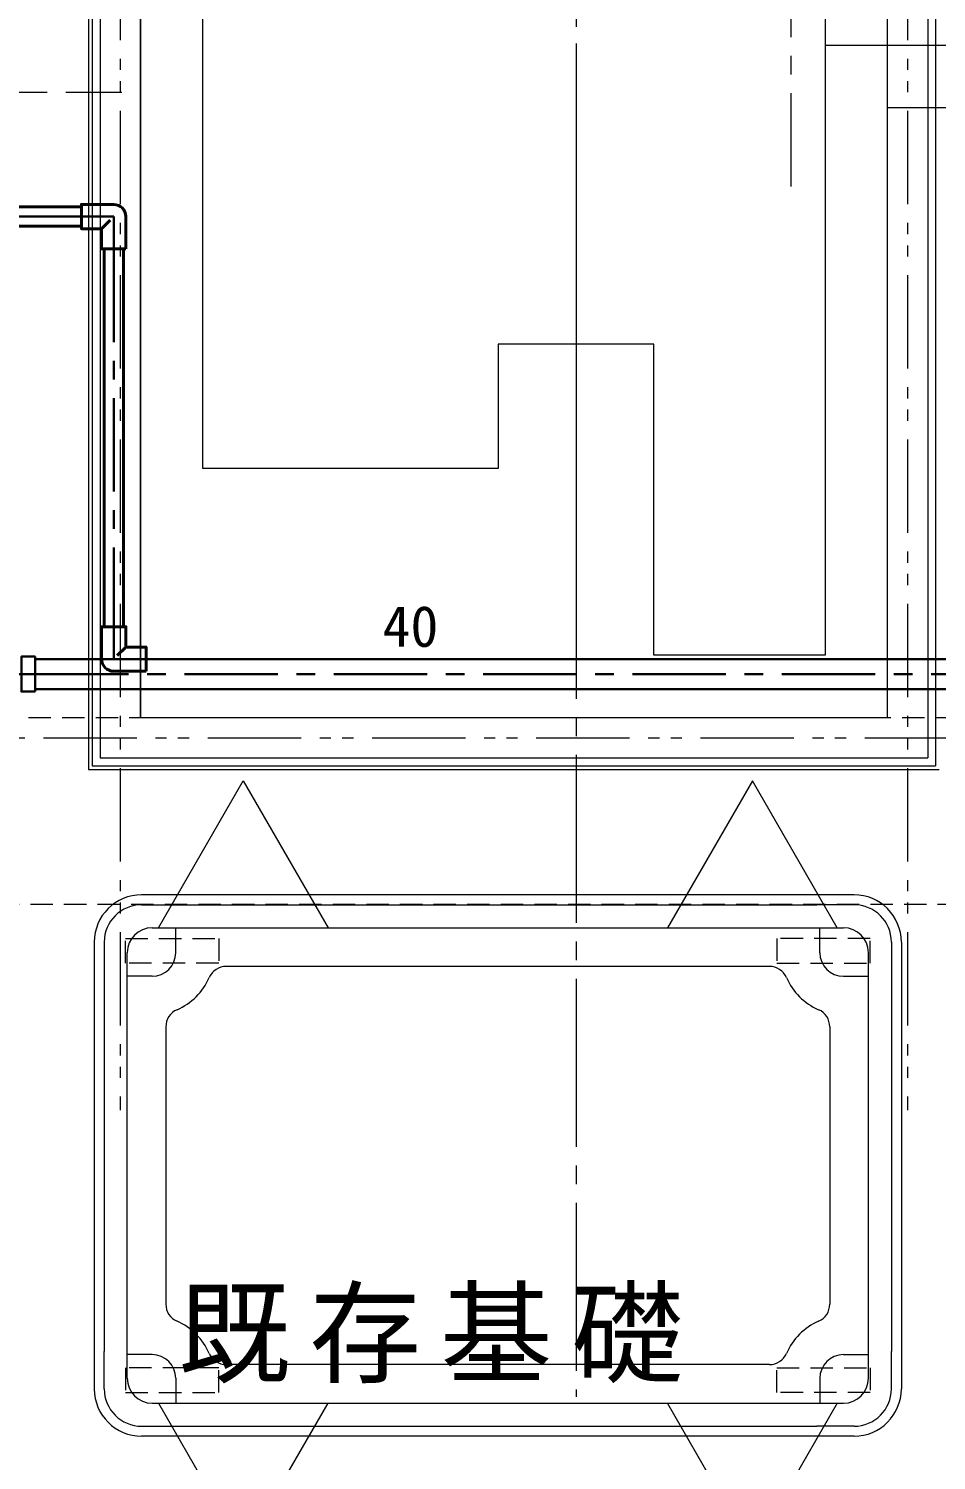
# Model space of a CAD drawing. Units: millimetres at full size, sheet at 1:30. Extents: x -16828 to 149130, y 47892 to 100313.
# Drawn here: x 25005 to 26464, y 56552 to 58853 of the extents above; entities that cross this region are included whole.
import ezdxf
from ezdxf.enums import TextEntityAlignment as Align

# ---------------------------------------------------------------- set-up
doc = ezdxf.new("R2010")
doc.units = ezdxf.units.MM
doc.header["$LTSCALE"] = 30
for name, pattern in [('CHAIN1', [8, 5, -1, 1, -1]), ('CHAIN2', [12, 9, -1, 1, -1]), ('DASHED1', [1.8, 1.2, -0.6]), ('DASHED3', [4, 3, -1]), ('DOUBLE_CHAIN1', [8.8, 5, -1, 0.6, -0.6, 0.6, -1]), ('LONG_CHAIN', [21, 18, -1, 1, -1]), ('LONG_DOUBLE_CHAIN', [21.8, 18, -1, 0.6, -0.6, 0.6, -1])]:
    doc.linetypes.add(name, pattern=pattern)
for name, color, linetype, lineweight in [('0-1', 7, 'Continuous', 15), ('0-8', 7, 'Continuous', 15), ('2-0_通芯', 7, 'DOUBLE_CHAIN1', 15), ('2-2_間仕切り芯', 7, 'DOUBLE_CHAIN1', 15), ('2-3_間仕切り', 7, 'Continuous', 15), ('3-4_AIHO30-厨房機器', 7, 'Continuous', 15), ('3-6_AIHO33-厨房機器隠れ線', 7, 'DASHED1', 15), ('3-8_AIHO30-厨房機器LL', 7, 'Continuous', 15), ('3-9_AIHO32-厨房機器補助線', 7, 'LONG_DOUBLE_CHAIN', 15), ('4-5_既存1', 7, 'Continuous', 15), ('9-9_配管－汚水１：硬質塩ビ管（ＤＶ）', 2, 'Continuous', 30), ('9-A_配管－給水３：ＶＬＰ(ＶＤ)', 5, 'Continuous', 40)]:
    doc.layers.add(name, color=color, linetype=linetype, lineweight=lineweight)
doc.styles.add('ＭＳ ゴシック', font='')
doc.styles.get('ＭＳ ゴシック').set_extended_font_data('MS Gothic')

msp = doc.modelspace()

# ---------------------------------------------------------------- linework, layer by layer
at = {"layer": '0-1'}
for p, q in [((25184.96, 57745.86), (25184.96, 59570.86)), ((26384.96, 58725.86), (26384.96, 57745.86)), ((31079.96, 58725.86), (26384.96, 58725.86)), ((25184.96, 57745.86), (26384.96, 57745.86))]:
    msp.add_line(p, q, dxfattribs=at)
at = {"layer": '0-1', "linetype": 'DASHED3'}
msp.add_line((23384.96, 58750.86), (25184.96, 58750.86), dxfattribs=at)
at = {"layer": '0-1', "linetype": 'DASHED1'}
for p, q in [((23384.96, 57745.86), (31079.96, 57745.86)), ((24359.96, 57445.86), (30684.96, 57445.86))]:
    msp.add_line(p, q, dxfattribs=at)
at = {"layer": '0-8', "linetype": 'CHAIN2'}
msp.add_line((25884.96, 65605.86), (25884.96, 56653.83), dxfattribs=at)
at = {"layer": '0-8'}
for p, q in [((26284.96, 59470.86), (26284.96, 57845.86)), ((25284.96, 58145.86), (25284.96, 58945.86)), ((31184.96, 58825.86), (26284.96, 58825.86)), ((25759.96, 58345.86), (25759.96, 58145.86)), ((26009.96, 58345.86), (25759.96, 58345.86)), ((26009.96, 57845.86), (26009.96, 58345.86)), ((25759.96, 58145.86), (25284.96, 58145.86)), ((26284.96, 57845.86), (26009.96, 57845.86))]:
    msp.add_line(p, q, dxfattribs=at)
at = {"layer": '2-0_通芯', "linetype": 'LONG_CHAIN'}
msp.add_line((25884.96, 59459.17), (25884.96, 57823.48), dxfattribs=at)
at = {"layer": '2-2_間仕切り芯', "linetype": 'CHAIN1'}
msp.add_line((26229.96, 64749.43), (26229.96, 58589.33), dxfattribs=at)
at = {"layer": '2-2_間仕切り芯'}
for p, q in [((25152.46, 60040.58), (25152.46, 57114.85)), ((26417.46, 60040.58), (26417.46, 57114.85)), ((24765, 57713.36), (26906.02, 57713.36))]:
    msp.add_line(p, q, dxfattribs=at)
at = {"layer": '2-3_間仕切り'}
for p, q in [((25101.46, 59332.36), (25101.46, 57662.36)), ((25119.96, 59332.36), (25119.96, 57680.86)), ((25184.96, 59332.36), (25184.96, 57745.86)), ((26384.96, 59320.86), (26384.96, 57745.86)), ((26449.96, 59320.86), (26449.96, 57680.86)), ((26462.46, 59320.86), (26462.46, 57668.36)), ((25184.96, 57745.86), (26384.96, 57745.86)), ((25101.46, 57662.36), (26468.46, 57662.36)), ((25119.96, 57680.86), (26449.96, 57680.86))]:
    msp.add_line(p, q, dxfattribs=at)
msp.add_lwpolyline([(25107.46, 59332.36), (25107.46, 57668.36), (26462.46, 57668.36)], dxfattribs=at)
at = {"layer": '3-4_AIHO30-厨房機器'}
for p, q in [((26331.64, 57460.86), (25186.64, 57460.86)), ((25203.64, 57407.86), (26314.64, 57407.86)), ((25110.64, 57384.86), (25110.64, 56666.86)), ((25163.64, 56683.86), (25163.64, 57367.86)), ((26354.64, 56683.86), (26354.64, 57367.86)), ((26407.64, 57384.86), (26407.64, 56666.86)), ((25203.64, 56643.86), (26314.64, 56643.86)), ((26331.64, 56590.86), (25186.64, 56590.86))]:
    msp.add_line(p, q, dxfattribs=at)
for centre, radius, start, end in [((25186.64, 57384.86), 76, 90, 180), ((26331.64, 57384.86), 76, 0, 90), ((25203.64, 57367.86), 40, 90, 180), ((26314.64, 57367.86), 40, 0, 90), ((25203.64, 56683.86), 40, 180, 270), ((26314.64, 56683.86), 40, 270, 0), ((25186.64, 56666.86), 76, 180, 270), ((26331.64, 56666.86), 76, 270, 0)]:
    msp.add_arc(centre, radius, start, end, dxfattribs=at)
at = {"layer": '3-6_AIHO33-厨房機器隠れ線'}
for points in [[(25160.64, 57390.86), (25310.64, 57390.86), (25310.64, 57350.86), (25160.64, 57350.86)], [(26357.64, 57390.86), (26207.64, 57390.86), (26207.64, 57350.86), (26357.64, 57350.86)], [(25160.64, 56660.86), (25310.64, 56660.86), (25310.64, 56700.86), (25160.64, 56700.86)], [(26357.64, 56660.86), (26207.64, 56660.86), (26207.64, 56700.86), (26357.64, 56700.86)]]:
    msp.add_lwpolyline(points, close=True, dxfattribs=at)
at = {"layer": '3-8_AIHO30-厨房機器LL'}
for p, q in [((25186.64, 57444.86), (25246.64, 57444.86)), ((25246.64, 57444.86), (26271.64, 57444.86)), ((26331.64, 57444.86), (26271.64, 57444.86)), ((25241.64, 57367.86), (25241.64, 57407.86)), ((26276.64, 57367.86), (26276.64, 57407.86)), ((25126.64, 57384.86), (25126.64, 57324.86)), ((26391.64, 57384.86), (26391.64, 57324.86)), ((26195.5, 57345.86), (25322.79, 57345.86)), ((25126.64, 57324.86), (25126.64, 56726.86)), ((25203.64, 57329.86), (25163.64, 57329.86)), ((26314.64, 57329.86), (26354.64, 57329.86)), ((26391.64, 57324.86), (26391.64, 56726.86)), ((25225.64, 57248.71), (25225.64, 56803.01)), ((26292.64, 57248.71), (26292.64, 56803.01)), ((25126.64, 56666.86), (25126.64, 56726.86)), ((25203.64, 56721.86), (25163.64, 56721.86)), ((26314.64, 56721.86), (26354.64, 56721.86)), ((26391.64, 56666.86), (26391.64, 56726.86)), ((26195.5, 56705.86), (25322.79, 56705.86)), ((25241.64, 56683.86), (25241.64, 56643.86)), ((26276.64, 56683.86), (26276.64, 56643.86)), ((25186.64, 56606.86), (25246.64, 56606.86)), ((25246.64, 56606.86), (26271.64, 56606.86)), ((26331.64, 56606.86), (26271.64, 56606.86))]:
    msp.add_line(p, q, dxfattribs=at)
for centre, radius, start, end in [((25186.64, 57384.86), 60, 90, 180), ((26331.64, 57384.86), 60, 0, 90), ((25203.64, 57367.86), 38, 270, 0), ((26314.64, 57367.86), 38, 180, 270), ((25322.79, 57315.86), 30, 90, 156.42182), ((26195.5, 57315.86), 30, 23.57818, 90), ((25203.64, 57367.86), 100, 293.57818, 336.42182), ((26314.64, 57367.86), 100, 203.57818, 246.42182), ((25255.64, 57248.71), 30, 113.57818, 180), ((26262.64, 57248.71), 30, 0, 66.42182), ((25255.64, 56803.01), 30, 180, 246.42182), ((26262.64, 56803.01), 30, 293.57818, 0), ((25203.64, 56683.86), 100, 23.57818, 66.42182), ((26314.64, 56683.86), 100, 113.57818, 156.42182), ((25203.64, 56683.86), 38, 0, 90), ((25322.79, 56735.86), 30, 203.57818, 270), ((26195.5, 56735.86), 30, 270, 336.42182), ((26314.64, 56683.86), 38, 90, 180), ((25186.64, 56666.86), 60, 180, 270), ((26331.64, 56666.86), 60, 270, 0)]:
    msp.add_arc(centre, radius, start, end, dxfattribs=at)
at = {"layer": '3-9_AIHO32-厨房機器補助線'}
for points in [[(25213.64, 57407.86), (25350.02, 57644.07), (25486.39, 57407.86)], [(26304.64, 57407.86), (26168.27, 57644.07), (26031.89, 57407.86)], [(25213.64, 56643.86), (25350.02, 56407.65), (25486.39, 56643.86)], [(26304.64, 56643.86), (26168.27, 56407.65), (26031.89, 56643.86)]]:
    msp.add_lwpolyline(points, dxfattribs=at)
at = {"layer": '4-5_既存1'}
for p, q in [((26284.96, 59470.86), (26284.96, 57845.86)), ((25284.96, 58145.86), (25284.96, 58945.86)), ((25759.96, 58345.86), (25759.96, 58145.86)), ((26009.96, 58345.86), (25759.96, 58345.86)), ((26009.96, 57845.86), (26009.96, 58345.86)), ((25759.96, 58145.86), (25284.96, 58145.86)), ((26284.96, 57845.86), (26009.96, 57845.86))]:
    msp.add_line(p, q, dxfattribs=at)
at = {"layer": '9-9_配管－汚水１：硬質塩ビ管（ＤＶ）'}
for p, q in [((25015.69, 57843.59), (25015.69, 57787.59)), ((26817.52, 57839.59), (25015.69, 57839.59)), ((25015.69, 57791.59), (26817.52, 57791.59))]:
    msp.add_line(p, q, dxfattribs=at)
at = {"layer": '9-9_配管－汚水１：硬質塩ビ管（ＤＶ）', "linetype": 'CHAIN1'}
for q in [(24966.69, 57815.59), (26817.52, 57815.59)]:
    msp.add_line((25015.69, 57815.59), q, dxfattribs=at)
at = {"layer": '9-9_配管－汚水１：硬質塩ビ管（ＤＶ）'}
msp.add_lwpolyline([(25015.69, 57843.59), (24993.69, 57843.59), (24993.69, 57787.59), (25015.69, 57787.59)], dxfattribs=at)
at = {"layer": '9-A_配管－給水３：ＶＬＰ(ＶＤ)'}
for p, q in [((25089.94, 58566.36), (22057.48, 58566.36)), ((25122.44, 58531.36), (25136.23, 58545.15)), ((25161.44, 58498.86), (25161.44, 58550.86)), ((22057.48, 58535.36), (25089.94, 58535.36)), ((25126.44, 58498.86), (25126.44, 57891.59)), ((25157.44, 57891.59), (25157.44, 58498.86)), ((25161.44, 57859.09), (25147.66, 57845.3)), ((25193.94, 57820.09), (25141.94, 57820.09))]:
    msp.add_line(p, q, dxfattribs=at)
at = {"layer": '9-A_配管－給水３：ＶＬＰ(ＶＤ)', "color": 2, "linetype": 'CHAIN1', "lineweight": 30}
for p, q in [((22057.48, 58550.86), (25089.94, 58550.86)), ((25089.94, 58550.86), (25141.94, 58550.86)), ((25141.94, 58498.86), (25141.94, 58550.86)), ((25141.94, 58498.86), (25141.94, 57891.59)), ((25141.94, 57891.59), (25141.94, 57839.59)), ((25193.94, 57839.59), (25141.94, 57839.59))]:
    msp.add_line(p, q, dxfattribs=at)
at = {"layer": '9-A_配管－給水３：ＶＬＰ(ＶＤ)'}
for points in [[(25141.94, 58570.36), (25089.94, 58570.36), (25089.94, 58531.36), (25120.49, 58531.36)], [(25122.44, 58529.41), (25122.44, 58498.86), (25161.44, 58498.86)], [(25122.44, 57839.59), (25122.44, 57891.59), (25161.44, 57891.59), (25161.44, 57861.04)], [(25163.39, 57859.09), (25193.94, 57859.09), (25193.94, 57820.09)]]:
    msp.add_lwpolyline(points, dxfattribs=at)
for centre, radius, start, end in [((25141.94, 58550.86), 19.5, 0, 90), ((25120.49, 58529.41), 1.95, 0, 90), ((25163.39, 57861.04), 1.95, 180, 270), ((25141.94, 57839.59), 19.5, 180, 270)]:
    msp.add_arc(centre, radius, start, end, dxfattribs=at)

# ---------------------------------------------------------------- texts
at = {"layer": '0-8', "insert": (25245.45, 56675.64), "char_height": 132, "attachment_point": 7, "style": 'ＭＳ ゴシック'}
msp.add_mtext('\\T1.17;既存基礎', dxfattribs=at)
at = {"layer": '9-9_配管－汚水１：硬質塩ビ管（ＤＶ）', "color": 7, "style": 'ＭＳ ゴシック'}
msp.add_text('40', height=65.98, dxfattribs=at).set_placement((25573.85, 57839.59), align=Align.BOTTOM_LEFT)

doc.saveas('drawing.dxf')
